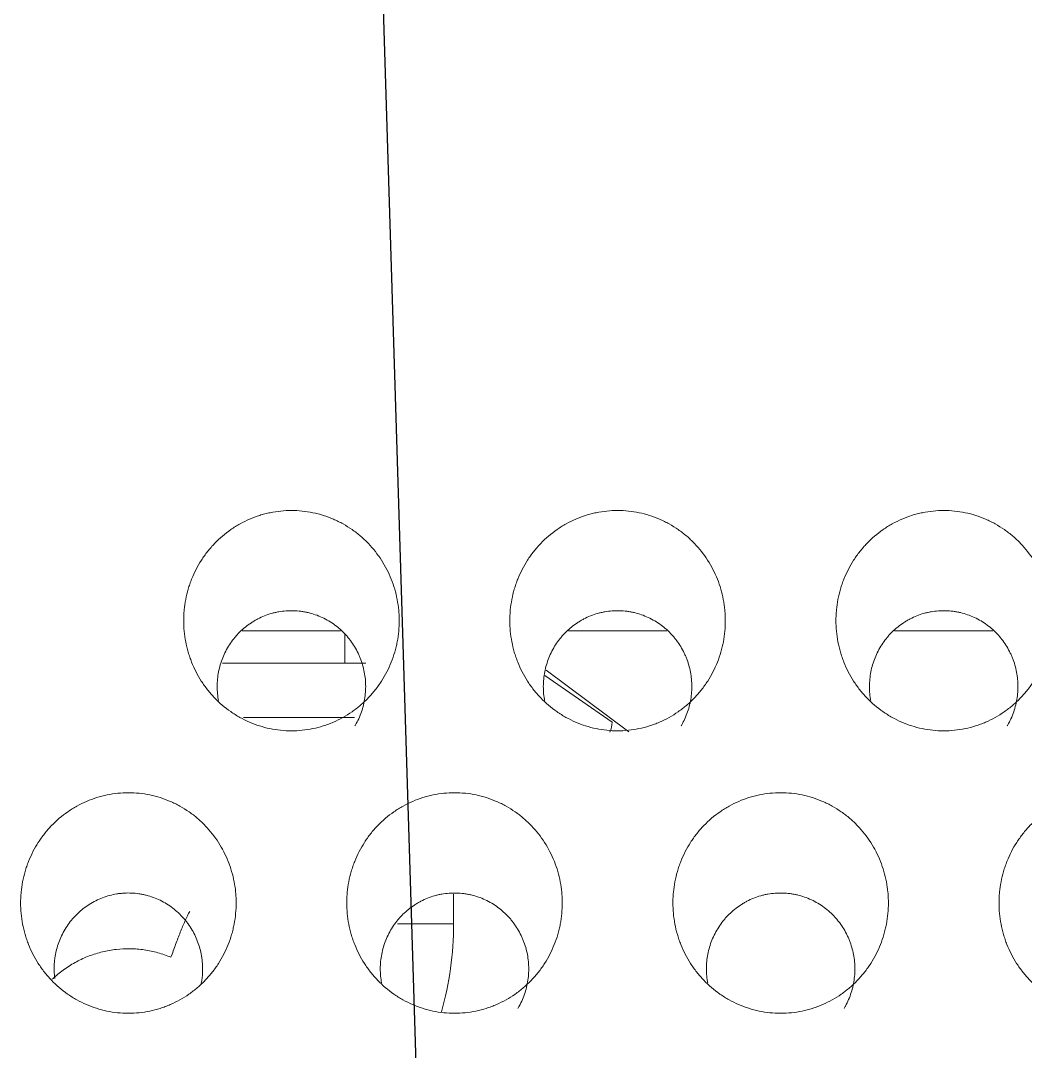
# Model space of a CAD drawing. Header units: inches. Extents: x 3778 to 56227, y -16914 to 35091.
# Drawn here: x 42394.75 to 42403.96, y -12646.09 to -12636.65 of the extents above; entities that cross this region are included whole.
import ezdxf

# ---------------------------------------------------------------- set-up
doc = ezdxf.new("R2010")
doc.units = ezdxf.units.IN
doc.header["$LTSCALE"] = 100
doc.header["$MEASUREMENT"] = 0
doc.linetypes.add('DH-HID2', pattern=[1.2, 0.8, -0.4])
doc.layers.add('2-con', color=2, linetype='Continuous')
doc.layers.add('FU-FURM', color=251, linetype='DH-HID2')
doc.layers.add('mark-B', color=2, linetype='Continuous', lineweight=20)

# ---------------------------------------------------------------- blocks, each defined once
blk = doc.blocks.new('cjscjdeh')
at = {"layer": 'FU-FURM', "color": 8}
blk.add_line((150240.6998, 68218.259), (150246.8581, 68019.7034), dxfattribs=at)
blk = doc.blocks.new('무풍1WAY 대형')
at = {"layer": 'mark-B'}
for p, q in [((285.3319, -434.0268), (285.3319, -434.3012)), ((285.3319, -434.0268), (285.8466, -434.0268)), ((283.7257, -435.7878), (284.4835, -436.3524)), ((284.4949, -436.3047), (283.8804, -435.8756)), ((287.2563, -435.9189), (286.2395, -435.9189)), ((287.4474, -436.4168), (286.1368, -436.4168)), ((286.3277, -436.4168), (286.3277, -436.6807))]:
    blk.add_line(p, q, dxfattribs=at)
blk.add_arc((288.3194, -434.0268), 2.9875, 164.35758, 180, dxfattribs=at)
blk.add_ellipse((284.169, -435.8756), major_axis=(0.171, 0.2449), ratio=0.950527, start_param=1.835581, end_param=2.156754, dxfattribs=at)
for points, knots in [([(279.3481, -433.2088), (279.2817, -433.2088), (279.2164, -433.2156), (279.1202, -433.2355), (279.0884, -433.2438), (279.0412, -433.2587), (279.0255, -433.2641), (278.9945, -433.2757), (278.9793, -433.2818), (278.9039, -433.3144), (278.8469, -433.3462), (278.7661, -433.4025), (278.7398, -433.4228), (278.69, -433.4655), (278.6425, -433.5104), (278.5998, -433.5595), (278.5696, -433.5979), (278.5598, -433.611), (278.5408, -433.6377), (278.5316, -433.6513), (278.4873, -433.7204), (278.4577, -433.7783), (278.4218, -433.8687), (278.4112, -433.8994), (278.3976, -433.9465), (278.3933, -433.9623), (278.3857, -433.9941), (278.3823, -434.0101), (278.3671, -434.0899), (278.361, -434.1543), (278.361, -434.2354), (278.3614, -434.2516), (278.3629, -434.2842), (278.3641, -434.3005), (278.3687, -434.3494), (278.3733, -434.3816), (278.3916, -434.477), (278.4096, -434.5391), (278.4457, -434.63), (278.4593, -434.6601), (278.4891, -434.7181), (278.5053, -434.7463), (278.5578, -434.8281), (278.5979, -434.8793), (278.6549, -434.9387), (278.6666, -434.9503), (278.6905, -434.9729), (278.727, -435.0057), (278.7914, -435.0555), (278.8467, -435.0901), (278.8897, -435.1141), (278.9043, -435.1218), (278.9339, -435.1364), (278.949, -435.1434), (279.0246, -435.1761), (279.0869, -435.1958), (279.1832, -435.2159), (279.2158, -435.2209), (279.2819, -435.2278), (279.3148, -435.2295), (279.4132, -435.2295), (279.4784, -435.2229), (279.5593, -435.2062), (279.5755, -435.2025), (279.6076, -435.1941), (279.6551, -435.1805), (279.7318, -435.1519), (279.7905, -435.123), (279.848, -435.0911), (279.8762, -435.0735), (279.9571, -435.0172), (280.0066, -434.9748), (280.0632, -434.916), (280.0742, -434.9039), (280.0958, -434.8792), (280.1063, -434.8665), (280.1368, -434.8278), (280.1557, -434.8012), (280.2084, -434.7191), (280.2381, -434.6613), (280.2683, -434.5853), (280.2741, -434.5699), (280.2847, -434.539), (280.2995, -434.4924), (280.3184, -434.4136), (280.3275, -434.3496), (280.3322, -434.3011), (280.3333, -434.2848), (280.3349, -434.2522), (280.3353, -434.2358), (280.3353, -434.1541), (280.3291, -434.0897), (280.311, -433.9944), (280.3034, -433.9628), (280.2898, -433.9158), (280.2848, -433.9001), (280.2742, -433.8691), (280.2686, -433.8538), (280.2385, -433.7782), (280.209, -433.7205), (280.1564, -433.6384), (280.1375, -433.6117), (280.0968, -433.5599), (280.0753, -433.5352), (280.0077, -433.4646), (279.9583, -433.4222), (279.8911, -433.3752), (279.8774, -433.3661), (279.8493, -433.3486), (279.8351, -433.3402), (279.792, -433.3161), (279.7627, -433.3016), (279.6728, -433.2627), (279.6103, -433.2427), (279.4803, -433.2156), (279.4146, -433.2088), (279.3481, -433.2088)], [0, 0, 0, 0, 0.03125, 0.03125, 0.046875, 0.046875, 0.054687, 0.054687, 0.0625, 0.0625, 0.09375, 0.09375, 0.109375, 0.109375, 0.125, 0.140625, 0.140625, 0.148437, 0.148437, 0.15625, 0.15625, 0.1875, 0.1875, 0.203125, 0.203125, 0.210937, 0.210937, 0.21875, 0.21875, 0.25, 0.25, 0.257812, 0.257812, 0.265625, 0.265625, 0.28125, 0.28125, 0.3125, 0.3125, 0.328125, 0.328125, 0.34375, 0.34375, 0.375, 0.375, 0.382812, 0.382812, 0.390625, 0.40625, 0.421875, 0.421875, 0.429688, 0.429688, 0.4375, 0.4375, 0.46875, 0.46875, 0.484375, 0.484375, 0.5, 0.5, 0.53125, 0.53125, 0.539062, 0.539062, 0.546875, 0.5625, 0.578125, 0.578125, 0.59375, 0.59375, 0.625, 0.625, 0.632812, 0.632812, 0.640625, 0.640625, 0.65625, 0.65625, 0.6875, 0.6875, 0.695312, 0.695312, 0.703125, 0.71875, 0.734375, 0.734375, 0.742187, 0.742187, 0.75, 0.75, 0.78125, 0.78125, 0.796875, 0.796875, 0.804687, 0.804687, 0.8125, 0.8125, 0.84375, 0.84375, 0.859375, 0.859375, 0.875, 0.875, 0.90625, 0.90625, 0.914063, 0.914063, 0.921875, 0.921875, 0.9375, 0.9375, 0.96875, 0.96875, 1, 1, 1, 1]), ([(282.3357, -433.2088), (282.2692, -433.2088), (282.204, -433.2156), (282.1078, -433.2355), (282.076, -433.2438), (282.0287, -433.2587), (282.013, -433.2641), (281.9821, -433.2757), (281.9668, -433.2818), (281.8915, -433.3144), (281.8344, -433.3462), (281.7536, -433.4025), (281.7274, -433.4228), (281.6775, -433.4655), (281.6301, -433.5104), (281.5874, -433.5595), (281.5571, -433.5979), (281.5473, -433.611), (281.5283, -433.6377), (281.5191, -433.6513), (281.4748, -433.7204), (281.4453, -433.7783), (281.4094, -433.8687), (281.3988, -433.8994), (281.3851, -433.9465), (281.3809, -433.9623), (281.3733, -433.9941), (281.3698, -434.0101), (281.3546, -434.0899), (281.3486, -434.1543), (281.3486, -434.2354), (281.3489, -434.2516), (281.3505, -434.2842), (281.3516, -434.3005), (281.3562, -434.3494), (281.3609, -434.3816), (281.3791, -434.477), (281.3971, -434.5391), (281.4332, -434.63), (281.4469, -434.6601), (281.4767, -434.7181), (281.4929, -434.7463), (281.5454, -434.8281), (281.5855, -434.8793), (281.6425, -434.9387), (281.6542, -434.9503), (281.678, -434.9729), (281.7145, -435.0057), (281.7789, -435.0555), (281.8343, -435.0901), (281.8773, -435.1141), (281.8918, -435.1218), (281.9215, -435.1364), (281.9365, -435.1434), (282.0121, -435.1761), (282.0745, -435.1958), (282.1708, -435.2159), (282.2033, -435.2209), (282.2694, -435.2278), (282.3023, -435.2295), (282.4008, -435.2295), (282.466, -435.2229), (282.5469, -435.2062), (282.5631, -435.2025), (282.5951, -435.1941), (282.6426, -435.1805), (282.7193, -435.1519), (282.7781, -435.123), (282.8355, -435.0911), (282.8637, -435.0735), (282.9446, -435.0172), (282.9942, -434.9748), (283.0507, -434.916), (283.0618, -434.9039), (283.0833, -434.8792), (283.0939, -434.8665), (283.1244, -434.8278), (283.1433, -434.8012), (283.196, -434.7191), (283.2256, -434.6613), (283.2559, -434.5853), (283.2616, -434.5699), (283.2722, -434.539), (283.287, -434.4924), (283.3059, -434.4136), (283.3151, -434.3496), (283.3197, -434.3011), (283.3209, -434.2848), (283.3224, -434.2522), (283.3228, -434.2358), (283.3228, -434.1541), (283.3167, -434.0897), (283.2985, -433.9944), (283.291, -433.9628), (283.2773, -433.9158), (283.2724, -433.9001), (283.2618, -433.8691), (283.2561, -433.8538), (283.226, -433.7782), (283.1965, -433.7205), (283.144, -433.6384), (283.1251, -433.6117), (283.0843, -433.5599), (283.0629, -433.5352), (282.9952, -433.4646), (282.9459, -433.4222), (282.8786, -433.3752), (282.8649, -433.3661), (282.8369, -433.3486), (282.8227, -433.3402), (282.7796, -433.3161), (282.7502, -433.3016), (282.6603, -433.2627), (282.5978, -433.2427), (282.4679, -433.2156), (282.4021, -433.2088), (282.3357, -433.2088)], [0, 0, 0, 0, 0.03125, 0.03125, 0.046875, 0.046875, 0.054687, 0.054687, 0.0625, 0.0625, 0.09375, 0.09375, 0.109375, 0.109375, 0.125, 0.140625, 0.140625, 0.148437, 0.148437, 0.15625, 0.15625, 0.1875, 0.1875, 0.203125, 0.203125, 0.210937, 0.210937, 0.21875, 0.21875, 0.25, 0.25, 0.257812, 0.257812, 0.265625, 0.265625, 0.28125, 0.28125, 0.3125, 0.3125, 0.328125, 0.328125, 0.34375, 0.34375, 0.375, 0.375, 0.382812, 0.382812, 0.390625, 0.40625, 0.421875, 0.421875, 0.429687, 0.429687, 0.4375, 0.4375, 0.46875, 0.46875, 0.484375, 0.484375, 0.5, 0.5, 0.53125, 0.53125, 0.539062, 0.539062, 0.546875, 0.5625, 0.578125, 0.578125, 0.59375, 0.59375, 0.625, 0.625, 0.632812, 0.632812, 0.640625, 0.640625, 0.65625, 0.65625, 0.6875, 0.6875, 0.695312, 0.695312, 0.703125, 0.71875, 0.734375, 0.734375, 0.742187, 0.742187, 0.75, 0.75, 0.78125, 0.78125, 0.796875, 0.796875, 0.804687, 0.804687, 0.8125, 0.8125, 0.84375, 0.84375, 0.859375, 0.859375, 0.875, 0.875, 0.90625, 0.90625, 0.914062, 0.914062, 0.921875, 0.921875, 0.9375, 0.9375, 0.96875, 0.96875, 1, 1, 1, 1]), ([(281.7548, -433.2529), (281.7504, -433.2602), (281.7462, -433.2676), (281.7313, -433.2949), (281.7215, -433.3152), (281.6951, -433.3769), (281.6816, -433.4195), (281.6672, -433.4853), (281.6635, -433.5077), (281.6581, -433.5524), (281.6565, -433.5749), (281.656, -433.5975)], [0, 0, 0, 0, 0.069944, 0.069944, 0.255955, 0.255955, 0.627978, 0.627978, 0.813989, 0.813989, 1, 1, 1, 1]), ([(285.3232, -433.2088), (285.2568, -433.2088), (285.1915, -433.2156), (285.0953, -433.2355), (285.0635, -433.2438), (285.0163, -433.2587), (285.0006, -433.2641), (284.9696, -433.2757), (284.9543, -433.2818), (284.879, -433.3144), (284.822, -433.3462), (284.7412, -433.4025), (284.7149, -433.4228), (284.665, -433.4655), (284.6176, -433.5104), (284.5749, -433.5595), (284.5447, -433.5979), (284.5349, -433.611), (284.5159, -433.6377), (284.5067, -433.6513), (284.4624, -433.7204), (284.4328, -433.7783), (284.3969, -433.8687), (284.3863, -433.8994), (284.3727, -433.9465), (284.3684, -433.9623), (284.3608, -433.9941), (284.3574, -434.0101), (284.3422, -434.0899), (284.3361, -434.1543), (284.3361, -434.2354), (284.3365, -434.2516), (284.338, -434.2842), (284.3392, -434.3005), (284.3438, -434.3494), (284.3484, -434.3816), (284.3666, -434.477), (284.3847, -434.5391), (284.4208, -434.63), (284.4344, -434.6601), (284.4642, -434.7181), (284.4804, -434.7463), (284.5329, -434.8281), (284.573, -434.8793), (284.63, -434.9387), (284.6417, -434.9503), (284.6656, -434.9729), (284.7021, -435.0057), (284.7665, -435.0555), (284.8218, -435.0901), (284.8648, -435.1141), (284.8794, -435.1218), (284.909, -435.1364), (284.9241, -435.1434), (284.9997, -435.1761), (285.062, -435.1958), (285.1583, -435.2159), (285.1909, -435.2209), (285.257, -435.2278), (285.2899, -435.2295), (285.3883, -435.2295), (285.4535, -435.2229), (285.5344, -435.2062), (285.5506, -435.2025), (285.5827, -435.1941), (285.6302, -435.1805), (285.7069, -435.1519), (285.7656, -435.123), (285.8231, -435.0911), (285.8513, -435.0735), (285.9322, -435.0172), (285.9817, -434.9748), (286.0383, -434.916), (286.0493, -434.9039), (286.0709, -434.8792), (286.0814, -434.8665), (286.1119, -434.8278), (286.1308, -434.8012), (286.1835, -434.7191), (286.2132, -434.6613), (286.2434, -434.5853), (286.2492, -434.5699), (286.2598, -434.539), (286.2746, -434.4924), (286.2935, -434.4136), (286.3026, -434.3496), (286.3073, -434.3011), (286.3084, -434.2848), (286.31, -434.2522), (286.3104, -434.2358), (286.3104, -434.1541), (286.3042, -434.0897), (286.2861, -433.9944), (286.2785, -433.9628), (286.2649, -433.9158), (286.2599, -433.9001), (286.2493, -433.8691), (286.2437, -433.8538), (286.2136, -433.7782), (286.1841, -433.7205), (286.1315, -433.6384), (286.1126, -433.6117), (286.0719, -433.5599), (286.0504, -433.5352), (285.9828, -433.4646), (285.9334, -433.4222), (285.8662, -433.3752), (285.8525, -433.3661), (285.8244, -433.3486), (285.8102, -433.3402), (285.7671, -433.3161), (285.7378, -433.3016), (285.6479, -433.2627), (285.5854, -433.2427), (285.4554, -433.2156), (285.3897, -433.2088), (285.3232, -433.2088)], [0, 0, 0, 0, 0.03125, 0.03125, 0.046875, 0.046875, 0.054688, 0.054688, 0.0625, 0.0625, 0.09375, 0.09375, 0.109375, 0.109375, 0.125, 0.140625, 0.140625, 0.148437, 0.148437, 0.15625, 0.15625, 0.1875, 0.1875, 0.203125, 0.203125, 0.210937, 0.210937, 0.21875, 0.21875, 0.25, 0.25, 0.257812, 0.257812, 0.265625, 0.265625, 0.28125, 0.28125, 0.3125, 0.3125, 0.328125, 0.328125, 0.34375, 0.34375, 0.375, 0.375, 0.382813, 0.382813, 0.390625, 0.40625, 0.421875, 0.421875, 0.429688, 0.429688, 0.4375, 0.4375, 0.46875, 0.46875, 0.484375, 0.484375, 0.5, 0.5, 0.53125, 0.53125, 0.539063, 0.539063, 0.546875, 0.5625, 0.578125, 0.578125, 0.59375, 0.59375, 0.625, 0.625, 0.632813, 0.632813, 0.640625, 0.640625, 0.65625, 0.65625, 0.6875, 0.6875, 0.695313, 0.695313, 0.703125, 0.71875, 0.734375, 0.734375, 0.742188, 0.742188, 0.75, 0.75, 0.78125, 0.78125, 0.796875, 0.796875, 0.804688, 0.804688, 0.8125, 0.8125, 0.84375, 0.84375, 0.859375, 0.859375, 0.875, 0.875, 0.90625, 0.90625, 0.914063, 0.914063, 0.921875, 0.921875, 0.9375, 0.9375, 0.96875, 0.96875, 1, 1, 1, 1]), ([(284.7423, -433.2529), (284.738, -433.2602), (284.7338, -433.2676), (284.7189, -433.2949), (284.7091, -433.3152), (284.6827, -433.3769), (284.6691, -433.4195), (284.6548, -433.4853), (284.651, -433.5077), (284.6457, -433.5524), (284.6441, -433.5749), (284.6435, -433.5975)], [0, 0, 0, 0, 0.069944, 0.069944, 0.255955, 0.255955, 0.627978, 0.627978, 0.813989, 0.813989, 1, 1, 1, 1]), ([(288.3108, -433.2088), (288.2443, -433.2088), (288.1791, -433.2156), (288.0829, -433.2355), (288.0511, -433.2438), (288.0038, -433.2587), (287.9881, -433.2641), (287.9572, -433.2757), (287.9419, -433.2818), (287.8666, -433.3144), (287.8095, -433.3462), (287.7287, -433.4025), (287.7025, -433.4228), (287.6526, -433.4655), (287.6052, -433.5104), (287.5625, -433.5595), (287.5322, -433.5979), (287.5224, -433.611), (287.5034, -433.6377), (287.4942, -433.6513), (287.4499, -433.7204), (287.4204, -433.7783), (287.3845, -433.8687), (287.3739, -433.8994), (287.3602, -433.9465), (287.356, -433.9623), (287.3484, -433.9941), (287.3449, -434.0101), (287.3297, -434.0899), (287.3237, -434.1543), (287.3236, -434.2354), (287.324, -434.2516), (287.3256, -434.2842), (287.3267, -434.3005), (287.3313, -434.3494), (287.3359, -434.3816), (287.3542, -434.477), (287.3722, -434.5391), (287.4083, -434.63), (287.422, -434.6601), (287.4518, -434.7181), (287.468, -434.7463), (287.5205, -434.8281), (287.5606, -434.8793), (287.6176, -434.9387), (287.6293, -434.9503), (287.6531, -434.9729), (287.6896, -435.0057), (287.754, -435.0555), (287.8094, -435.0901), (287.8523, -435.1141), (287.8669, -435.1218), (287.8966, -435.1364), (287.9116, -435.1434), (287.9872, -435.1761), (288.0496, -435.1958), (288.1459, -435.2159), (288.1784, -435.2209), (288.2445, -435.2278), (288.2774, -435.2295), (288.3759, -435.2295), (288.4411, -435.2229), (288.522, -435.2062), (288.5382, -435.2025), (288.5702, -435.1941), (288.6177, -435.1805), (288.6944, -435.1519), (288.7532, -435.123), (288.8106, -435.0911), (288.8388, -435.0735), (288.9197, -435.0172), (288.9693, -434.9748), (289.0258, -434.916), (289.0369, -434.9039), (289.0584, -434.8792), (289.069, -434.8665), (289.0995, -434.8278), (289.1184, -434.8012), (289.1711, -434.7191), (289.2007, -434.6613), (289.231, -434.5853), (289.2367, -434.5699), (289.2473, -434.539), (289.2621, -434.4924), (289.281, -434.4136), (289.2902, -434.3496), (289.2948, -434.3011), (289.296, -434.2848), (289.2975, -434.2522), (289.2979, -434.2358), (289.2979, -434.1541), (289.2918, -434.0897), (289.2736, -433.9944), (289.2661, -433.9628), (289.2524, -433.9158), (289.2475, -433.9001), (289.2369, -433.8691), (289.2312, -433.8538), (289.2011, -433.7782), (289.1716, -433.7205), (289.1191, -433.6384), (289.1002, -433.6117), (289.0594, -433.5599), (289.038, -433.5352), (288.9703, -433.4646), (288.921, -433.4222), (288.8537, -433.3752), (288.84, -433.3661), (288.812, -433.3486), (288.7978, -433.3402), (288.7547, -433.3161), (288.7253, -433.3016), (288.6354, -433.2627), (288.5729, -433.2427), (288.443, -433.2156), (288.3772, -433.2088), (288.3108, -433.2088)], [0, 0, 0, 0, 0.03125, 0.03125, 0.046875, 0.046875, 0.054688, 0.054688, 0.0625, 0.0625, 0.09375, 0.09375, 0.109375, 0.109375, 0.125, 0.140625, 0.140625, 0.148438, 0.148438, 0.15625, 0.15625, 0.1875, 0.1875, 0.203125, 0.203125, 0.210938, 0.210938, 0.21875, 0.21875, 0.25, 0.25, 0.257813, 0.257813, 0.265625, 0.265625, 0.28125, 0.28125, 0.3125, 0.3125, 0.328125, 0.328125, 0.34375, 0.34375, 0.375, 0.375, 0.382813, 0.382813, 0.390625, 0.40625, 0.421875, 0.421875, 0.429688, 0.429688, 0.4375, 0.4375, 0.46875, 0.46875, 0.484375, 0.484375, 0.5, 0.5, 0.53125, 0.53125, 0.539063, 0.539063, 0.546875, 0.5625, 0.578125, 0.578125, 0.59375, 0.59375, 0.625, 0.625, 0.632813, 0.632813, 0.640625, 0.640625, 0.65625, 0.65625, 0.6875, 0.6875, 0.695313, 0.695313, 0.703125, 0.71875, 0.734375, 0.734375, 0.742188, 0.742188, 0.75, 0.75, 0.78125, 0.78125, 0.796875, 0.796875, 0.804688, 0.804688, 0.8125, 0.8125, 0.84375, 0.84375, 0.859375, 0.859375, 0.875, 0.875, 0.90625, 0.90625, 0.914063, 0.914063, 0.921875, 0.921875, 0.9375, 0.9375, 0.96875, 0.96875, 1, 1, 1, 1]), ([(281.656, -433.5975), (281.6549, -433.6426), (281.6612, -433.7314), (281.6838, -433.8174), (281.7032, -433.8702), (281.7073, -433.8808), (281.7161, -433.9015), (281.73, -433.9323), (281.7566, -433.9814), (281.7815, -434.0185), (281.8016, -434.0455), (281.8085, -434.0543), (281.8228, -434.0718), (281.8303, -434.0804), (281.8684, -434.1223), (281.9017, -434.1524), (281.9559, -434.1924), (281.9746, -434.2049), (282.0136, -434.228), (282.0339, -434.2387), (282.0954, -434.2674), (282.138, -434.2821), (282.193, -434.2952), (282.2041, -434.2976), (282.2265, -434.3017), (282.2378, -434.3035), (282.2717, -434.3079), (282.2943, -434.3097), (282.362, -434.3116), (282.4071, -434.3083), (282.4633, -434.2983), (282.4745, -434.2961), (282.4967, -434.2909), (282.5296, -434.2824), (282.5829, -434.2642), (282.624, -434.2454), (282.6542, -434.2297), (282.6642, -434.2241), (282.6838, -434.2126), (282.6934, -434.2066), (282.7407, -434.1756), (282.7756, -434.1473), (282.8157, -434.1077), (282.8235, -434.0996), (282.8388, -434.0829), (282.8463, -434.0743), (282.868, -434.0483), (282.8815, -434.0303), (282.9192, -433.9747), (282.9407, -433.9354), (282.9763, -433.8523), (282.9898, -433.8096), (283.0041, -433.7442), (283.0078, -433.7222), (283.0132, -433.6777), (283.0148, -433.6551), (283.0165, -433.5878), (283.0134, -433.5433), (283.0055, -433.4952), (283.0048, -433.4912), (283.0041, -433.4871)], [0, 0, 0, 0, 0.058507, 0.117014, 0.117014, 0.131641, 0.131641, 0.146267, 0.175521, 0.204774, 0.204774, 0.219401, 0.219401, 0.234028, 0.234028, 0.292535, 0.292535, 0.321788, 0.321788, 0.351042, 0.351042, 0.409548, 0.409548, 0.424175, 0.424175, 0.438802, 0.438802, 0.468055, 0.468055, 0.526562, 0.526562, 0.541189, 0.541189, 0.555816, 0.585069, 0.614323, 0.614323, 0.628949, 0.628949, 0.643576, 0.643576, 0.702083, 0.702083, 0.71671, 0.71671, 0.731336, 0.731336, 0.76059, 0.76059, 0.819097, 0.819097, 0.877604, 0.877604, 0.906857, 0.906857, 0.936111, 0.936111, 0.994618, 0.994618, 1, 1, 1, 1]), ([(284.6435, -433.5975), (284.6424, -433.6426), (284.6488, -433.7314), (284.6713, -433.8174), (284.6907, -433.8702), (284.6949, -433.8808), (284.7036, -433.9015), (284.7175, -433.9323), (284.7441, -433.9814), (284.769, -434.0185), (284.7891, -434.0455), (284.7961, -434.0543), (284.8104, -434.0718), (284.8178, -434.0804), (284.856, -434.1223), (284.8893, -434.1524), (284.9434, -434.1924), (284.9622, -434.2049), (285.0012, -434.228), (285.0214, -434.2387), (285.083, -434.2674), (285.1255, -434.2821), (285.1805, -434.2952), (285.1916, -434.2976), (285.214, -434.3017), (285.2253, -434.3035), (285.2593, -434.3079), (285.2819, -434.3097), (285.3496, -434.3116), (285.3946, -434.3083), (285.4509, -434.2983), (285.4621, -434.2961), (285.4842, -434.2909), (285.5171, -434.2824), (285.5705, -434.2642), (285.6115, -434.2454), (285.6417, -434.2297), (285.6517, -434.2241), (285.6713, -434.2126), (285.681, -434.2066), (285.7282, -434.1756), (285.7631, -434.1473), (285.8032, -434.1077), (285.8111, -434.0996), (285.8264, -434.0829), (285.8339, -434.0743), (285.8555, -434.0483), (285.869, -434.0303), (285.9068, -433.9747), (285.9283, -433.9354), (285.9638, -433.8523), (285.9774, -433.8096), (285.9916, -433.7442), (285.9953, -433.7222), (286.0007, -433.6777), (286.0024, -433.6551), (286.0041, -433.5878), (286.001, -433.5433), (285.9931, -433.4952), (285.9924, -433.4912), (285.9916, -433.4871)], [0, 0, 0, 0, 0.058507, 0.117014, 0.117014, 0.131641, 0.131641, 0.146267, 0.175521, 0.204774, 0.204774, 0.219401, 0.219401, 0.234028, 0.234028, 0.292535, 0.292535, 0.321788, 0.321788, 0.351042, 0.351042, 0.409548, 0.409548, 0.424175, 0.424175, 0.438802, 0.438802, 0.468055, 0.468055, 0.526562, 0.526562, 0.541189, 0.541189, 0.555816, 0.585069, 0.614323, 0.614323, 0.628949, 0.628949, 0.643576, 0.643576, 0.702083, 0.702083, 0.71671, 0.71671, 0.731336, 0.731336, 0.76059, 0.76059, 0.819097, 0.819097, 0.877604, 0.877604, 0.906857, 0.906857, 0.936111, 0.936111, 0.994618, 0.994618, 1, 1, 1, 1]), ([(287.6433, -433.4819), (287.6369, -433.516), (287.6329, -433.5503), (287.6306, -433.6072), (287.6307, -433.6295), (287.6324, -433.6632), (287.6333, -433.6745), (287.6355, -433.6969), (287.6369, -433.708), (287.6451, -433.7633), (287.6557, -433.8066), (287.6779, -433.8699), (287.6863, -433.8908), (287.7052, -433.9319), (287.7259, -433.9718), (287.7565, -434.0189), (287.7769, -434.0458), (287.791, -434.0635), (287.7983, -434.0722), (287.8357, -434.1147), (287.8686, -434.1453), (287.9222, -434.1862), (287.9408, -434.1991), (287.9796, -434.2229), (287.9995, -434.2338), (288.0604, -434.2634), (288.1028, -434.2789), (288.1579, -434.2929), (288.169, -434.2954), (288.1914, -434.2999), (288.2026, -434.3018), (288.2362, -434.3068), (288.2812, -434.3111), (288.3376, -434.3108), (288.3716, -434.3079), (288.3943, -434.3054), (288.4056, -434.3039), (288.4617, -434.2948), (288.5052, -434.2831), (288.5685, -434.2591), (288.5892, -434.25), (288.63, -434.2296), (288.6497, -434.2184), (288.7068, -434.1823), (288.7421, -434.1546), (288.791, -434.1079), (288.8067, -434.0913), (288.8361, -434.0571), (288.8498, -434.0394), (288.8884, -433.9845), (288.9106, -433.9456), (288.929, -433.9043)], [0, 0, 0, 0, 0.052518, 0.052518, 0.086357, 0.086357, 0.103276, 0.103276, 0.120196, 0.120196, 0.187873, 0.187873, 0.221711, 0.221711, 0.25555, 0.289389, 0.306308, 0.306308, 0.323227, 0.323227, 0.390905, 0.390905, 0.424743, 0.424743, 0.458582, 0.458582, 0.526259, 0.526259, 0.543178, 0.543178, 0.560098, 0.560098, 0.593936, 0.627775, 0.644694, 0.644694, 0.661614, 0.661614, 0.729291, 0.729291, 0.76313, 0.76313, 0.796968, 0.796968, 0.864645, 0.864645, 0.898484, 0.898484, 0.932323, 0.932323, 1, 1, 1, 1]), ([(289.0074, -433.5224), (289.003, -433.5266), (288.9675, -433.5594), (288.9296, -433.5897), (288.8772, -433.6266), (288.8592, -433.6384), (288.8228, -433.6608), (288.8044, -433.6713), (288.7481, -433.7012), (288.7096, -433.7187), (288.6302, -433.7489), (288.5894, -433.7615), (288.5058, -433.7817), (288.4217, -433.7964), (288.3368, -433.8004), (288.2728, -433.7994), (288.2515, -433.7983), (288.2086, -433.7949), (288.1872, -433.7925), (288.1236, -433.7832), (288.0404, -433.7657), (287.96, -433.7379), (287.9205, -433.7213)], [0, 0, 0, 0, 0.015856, 0.125205, 0.125205, 0.17988, 0.17988, 0.234555, 0.234555, 0.343904, 0.343904, 0.453253, 0.453253, 0.562603, 0.671952, 0.671952, 0.726627, 0.726627, 0.781301, 0.781301, 0.890651, 1, 1, 1, 1]), ([(288.929, -433.9043), (288.9475, -433.863), (288.9618, -433.8205), (288.9745, -433.7659), (288.9768, -433.7549), (288.9809, -433.7327), (288.9827, -433.7216), (288.9873, -433.6881), (288.9892, -433.6658), (288.9917, -433.6045), (288.9901, -433.5655), (288.9852, -433.5265)], [0, 0, 0, 0, 0.347643, 0.347643, 0.434554, 0.434554, 0.521465, 0.521465, 0.695286, 0.695286, 1, 1, 1, 1]), ([(287.9205, -433.7213), (287.9063, -433.7617), (287.892, -433.8012), (287.8635, -433.878), (287.8492, -433.9154), (287.8207, -433.9871), (287.8064, -434.0215), (287.7849, -434.0698), (287.7778, -434.0854), (287.7635, -434.1151), (287.7563, -434.1292), (287.7491, -434.1424)], [0, 0, 0, 0, 0.25, 0.25, 0.5, 0.5, 0.75, 0.75, 0.875, 0.875, 1, 1, 1, 1]), ([(280.8419, -435.7965), (280.7755, -435.7965), (280.7103, -435.8032), (280.6141, -435.8232), (280.5823, -435.8314), (280.5351, -435.8463), (280.5194, -435.8517), (280.4884, -435.8633), (280.4731, -435.8694), (280.3978, -435.9019), (280.3408, -435.9337), (280.26, -435.9899), (280.2337, -436.0102), (280.1839, -436.0528), (280.1364, -436.0976), (280.0937, -436.1467), (280.0635, -436.1851), (280.0537, -436.1981), (280.0347, -436.2248), (280.0255, -436.2384), (279.9812, -436.3075), (279.9516, -436.3653), (279.9157, -436.4556), (279.9051, -436.4863), (279.8914, -436.5333), (279.8872, -436.5491), (279.8795, -436.5809), (279.8761, -436.5968), (279.8609, -436.6766), (279.8548, -436.7409), (279.8548, -436.822), (279.8552, -436.8382), (279.8567, -436.8707), (279.8579, -436.8871), (279.8625, -436.9359), (279.8671, -436.9681), (279.8854, -437.0634), (279.9034, -437.1255), (279.9395, -437.2163), (279.9532, -437.2463), (279.983, -437.3043), (279.9992, -437.3324), (280.0517, -437.4142), (280.0919, -437.4653), (280.1488, -437.5247), (280.1605, -437.5363), (280.1844, -437.5588), (280.2209, -437.5916), (280.2853, -437.6413), (280.3406, -437.6759), (280.3836, -437.6999), (280.3982, -437.7075), (280.4278, -437.7221), (280.4429, -437.7291), (280.5185, -437.7617), (280.5808, -437.7814), (280.6771, -437.8014), (280.7096, -437.8065), (280.7757, -437.8133), (280.8086, -437.815), (280.907, -437.8151), (280.9722, -437.8085), (281.0531, -437.7918), (281.0692, -437.7881), (281.1012, -437.7797), (281.1487, -437.7661), (281.2254, -437.7376), (281.2842, -437.7087), (281.3416, -437.6768), (281.3698, -437.6593), (281.4507, -437.6031), (281.5003, -437.5607), (281.5568, -437.502), (281.5679, -437.4899), (281.5894, -437.4652), (281.6, -437.4525), (281.6305, -437.4139), (281.6494, -437.3873), (281.7021, -437.3053), (281.7318, -437.2476), (281.762, -437.1717), (281.7678, -437.1563), (281.7784, -437.1254), (281.7932, -437.0788), (281.8121, -437.0001), (281.8213, -436.9361), (281.8259, -436.8876), (281.8271, -436.8714), (281.8286, -436.8388), (281.829, -436.8224), (281.829, -436.7408), (281.8229, -436.6764), (281.8047, -436.5811), (281.7972, -436.5496), (281.7835, -436.5026), (281.7786, -436.487), (281.7679, -436.456), (281.7623, -436.4407), (281.7322, -436.3651), (281.7027, -436.3075), (281.6501, -436.2255), (281.6312, -436.1988), (281.5904, -436.1471), (281.569, -436.1224), (281.5013, -436.0519), (281.452, -436.0096), (281.3713, -435.9533), (281.3431, -435.9357), (281.2857, -435.9036), (281.227, -435.8747), (281.1658, -435.8518), (281.1034, -435.832), (281.0715, -435.8236), (280.974, -435.8033), (280.9083, -435.7965), (280.8419, -435.7965)], [0, 0, 0, 0, 0.03125, 0.03125, 0.046875, 0.046875, 0.054687, 0.054687, 0.0625, 0.0625, 0.09375, 0.09375, 0.109375, 0.109375, 0.125, 0.140625, 0.140625, 0.148438, 0.148438, 0.15625, 0.15625, 0.1875, 0.1875, 0.203125, 0.203125, 0.210938, 0.210938, 0.21875, 0.21875, 0.25, 0.25, 0.257813, 0.257813, 0.265625, 0.265625, 0.28125, 0.28125, 0.3125, 0.3125, 0.328125, 0.328125, 0.34375, 0.34375, 0.375, 0.375, 0.382813, 0.382813, 0.390625, 0.40625, 0.421875, 0.421875, 0.429688, 0.429688, 0.4375, 0.4375, 0.46875, 0.46875, 0.484375, 0.484375, 0.5, 0.5, 0.53125, 0.53125, 0.539062, 0.539062, 0.546875, 0.5625, 0.578125, 0.578125, 0.59375, 0.59375, 0.625, 0.625, 0.632813, 0.632813, 0.640625, 0.640625, 0.65625, 0.65625, 0.6875, 0.6875, 0.695313, 0.695313, 0.703125, 0.71875, 0.734375, 0.734375, 0.742188, 0.742188, 0.75, 0.75, 0.78125, 0.78125, 0.796875, 0.796875, 0.804688, 0.804688, 0.8125, 0.8125, 0.84375, 0.84375, 0.859375, 0.859375, 0.875, 0.875, 0.90625, 0.90625, 0.921875, 0.921875, 0.9375, 0.953125, 0.953125, 0.96875, 0.96875, 1, 1, 1, 1]), ([(283.8295, -435.7965), (283.763, -435.7965), (283.6978, -435.8032), (283.6016, -435.8232), (283.5699, -435.8314), (283.5226, -435.8463), (283.5069, -435.8517), (283.476, -435.8633), (283.4607, -435.8694), (283.3854, -435.9019), (283.3283, -435.9337), (283.2475, -435.9899), (283.2213, -436.0102), (283.1714, -436.0528), (283.124, -436.0976), (283.0813, -436.1467), (283.051, -436.1851), (283.0412, -436.1981), (283.0222, -436.2248), (283.013, -436.2384), (282.9687, -436.3075), (282.9391, -436.3653), (282.9032, -436.4556), (282.8926, -436.4863), (282.8789, -436.5333), (282.8747, -436.5491), (282.8671, -436.5809), (282.8636, -436.5968), (282.8484, -436.6766), (282.8424, -436.7409), (282.8424, -436.822), (282.8427, -436.8382), (282.8443, -436.8707), (282.8454, -436.8871), (282.8501, -436.9359), (282.8547, -436.9681), (282.8729, -437.0634), (282.891, -437.1255), (282.9271, -437.2163), (282.9407, -437.2463), (282.9705, -437.3043), (282.9867, -437.3324), (283.0393, -437.4142), (283.0794, -437.4653), (283.1364, -437.5247), (283.1481, -437.5363), (283.1719, -437.5588), (283.2084, -437.5916), (283.2729, -437.6413), (283.3282, -437.6759), (283.3712, -437.6999), (283.3857, -437.7075), (283.4154, -437.7221), (283.4304, -437.7291), (283.506, -437.7617), (283.5683, -437.7814), (283.6646, -437.8014), (283.6972, -437.8065), (283.7632, -437.8133), (283.7961, -437.815), (283.8945, -437.8151), (283.9597, -437.8085), (284.0406, -437.7918), (284.0568, -437.7881), (284.0888, -437.7797), (284.1363, -437.7661), (284.213, -437.7376), (284.2717, -437.7087), (284.3292, -437.6768), (284.3573, -437.6593), (284.4383, -437.6031), (284.4878, -437.5607), (284.5444, -437.502), (284.5554, -437.4899), (284.577, -437.4652), (284.5875, -437.4525), (284.618, -437.4139), (284.637, -437.3873), (284.6896, -437.3053), (284.7193, -437.2476), (284.7496, -437.1717), (284.7553, -437.1563), (284.7659, -437.1254), (284.7807, -437.0788), (284.7997, -437.0001), (284.8088, -436.9361), (284.8134, -436.8876), (284.8146, -436.8714), (284.8162, -436.8388), (284.8166, -436.8224), (284.8166, -436.7408), (284.8104, -436.6764), (284.7923, -436.5811), (284.7847, -436.5496), (284.7711, -436.5026), (284.7661, -436.487), (284.7555, -436.456), (284.7498, -436.4407), (284.7197, -436.3651), (284.6902, -436.3075), (284.6376, -436.2255), (284.6187, -436.1988), (284.578, -436.1471), (284.5565, -436.1224), (284.4889, -436.0519), (284.4395, -436.0096), (284.3588, -435.9533), (284.3307, -435.9357), (284.2732, -435.9036), (284.2145, -435.8747), (284.1534, -435.8518), (284.0909, -435.832), (284.059, -435.8236), (283.9616, -435.8033), (283.8959, -435.7965), (283.8295, -435.7965)], [0, 0, 0, 0, 0.03125, 0.03125, 0.046875, 0.046875, 0.054687, 0.054687, 0.0625, 0.0625, 0.09375, 0.09375, 0.109375, 0.109375, 0.125, 0.140625, 0.140625, 0.148437, 0.148437, 0.15625, 0.15625, 0.1875, 0.1875, 0.203125, 0.203125, 0.210937, 0.210937, 0.21875, 0.21875, 0.25, 0.25, 0.257812, 0.257812, 0.265625, 0.265625, 0.28125, 0.28125, 0.3125, 0.3125, 0.328125, 0.328125, 0.34375, 0.34375, 0.375, 0.375, 0.382812, 0.382812, 0.390625, 0.40625, 0.421875, 0.421875, 0.429687, 0.429687, 0.4375, 0.4375, 0.46875, 0.46875, 0.484375, 0.484375, 0.5, 0.5, 0.53125, 0.53125, 0.539062, 0.539062, 0.546875, 0.5625, 0.578125, 0.578125, 0.59375, 0.59375, 0.625, 0.625, 0.632812, 0.632812, 0.640625, 0.640625, 0.65625, 0.65625, 0.6875, 0.6875, 0.695312, 0.695312, 0.703125, 0.71875, 0.734375, 0.734375, 0.742187, 0.742187, 0.75, 0.75, 0.78125, 0.78125, 0.796875, 0.796875, 0.804687, 0.804687, 0.8125, 0.8125, 0.84375, 0.84375, 0.859375, 0.859375, 0.875, 0.875, 0.90625, 0.90625, 0.921875, 0.921875, 0.9375, 0.953125, 0.953125, 0.96875, 0.96875, 1, 1, 1, 1]), ([(286.817, -435.7965), (286.7506, -435.7965), (286.6854, -435.8032), (286.5892, -435.8232), (286.5574, -435.8314), (286.5102, -435.8463), (286.4945, -435.8517), (286.4635, -435.8633), (286.4482, -435.8694), (286.3729, -435.9019), (286.3159, -435.9337), (286.2351, -435.9899), (286.2088, -436.0102), (286.159, -436.0528), (286.1115, -436.0976), (286.0688, -436.1467), (286.0386, -436.1851), (286.0288, -436.1981), (286.0098, -436.2248), (286.0006, -436.2384), (285.9563, -436.3075), (285.9267, -436.3653), (285.8907, -436.4556), (285.8802, -436.4863), (285.8665, -436.5333), (285.8623, -436.5491), (285.8546, -436.5809), (285.8512, -436.5968), (285.836, -436.6766), (285.8299, -436.7409), (285.8299, -436.822), (285.8303, -436.8382), (285.8318, -436.8707), (285.833, -436.8871), (285.8376, -436.9359), (285.8422, -436.9681), (285.8605, -437.0634), (285.8785, -437.1255), (285.9146, -437.2163), (285.9283, -437.2463), (285.9581, -437.3043), (285.9743, -437.3324), (286.0268, -437.4142), (286.0669, -437.4653), (286.1239, -437.5247), (286.1356, -437.5363), (286.1595, -437.5588), (286.196, -437.5916), (286.2604, -437.6413), (286.3157, -437.6759), (286.3587, -437.6999), (286.3733, -437.7075), (286.4029, -437.7221), (286.418, -437.7291), (286.4936, -437.7617), (286.5559, -437.7814), (286.6522, -437.8014), (286.6847, -437.8065), (286.7508, -437.8133), (286.7837, -437.815), (286.8821, -437.8151), (286.9472, -437.8085), (287.0281, -437.7918), (287.0443, -437.7881), (287.0763, -437.7797), (287.1238, -437.7661), (287.2005, -437.7376), (287.2593, -437.7087), (287.3167, -437.6768), (287.3449, -437.6593), (287.4258, -437.6031), (287.4753, -437.5607), (287.5319, -437.502), (287.543, -437.4899), (287.5645, -437.4652), (287.575, -437.4525), (287.6056, -437.4139), (287.6245, -437.3873), (287.6772, -437.3053), (287.7069, -437.2476), (287.7371, -437.1717), (287.7429, -437.1563), (287.7535, -437.1254), (287.7683, -437.0788), (287.7872, -437.0001), (287.7964, -436.9361), (287.801, -436.8876), (287.8022, -436.8714), (287.8037, -436.8388), (287.8041, -436.8224), (287.8041, -436.7408), (287.798, -436.6764), (287.7798, -436.5811), (287.7723, -436.5496), (287.7586, -436.5026), (287.7537, -436.487), (287.743, -436.456), (287.7374, -436.4407), (287.7073, -436.3651), (287.6778, -436.3075), (287.6252, -436.2255), (287.6063, -436.1988), (287.5655, -436.1471), (287.5441, -436.1224), (287.4764, -436.0519), (287.427, -436.0096), (287.3464, -435.9533), (287.3182, -435.9357), (287.2608, -435.9036), (287.2021, -435.8747), (287.1409, -435.8518), (287.0785, -435.832), (287.0466, -435.8236), (286.9491, -435.8033), (286.8834, -435.7965), (286.817, -435.7965)], [0, 0, 0, 0, 0.03125, 0.03125, 0.046875, 0.046875, 0.054688, 0.054688, 0.0625, 0.0625, 0.09375, 0.09375, 0.109375, 0.109375, 0.125, 0.140625, 0.140625, 0.148438, 0.148438, 0.15625, 0.15625, 0.1875, 0.1875, 0.203125, 0.203125, 0.210938, 0.210938, 0.21875, 0.21875, 0.25, 0.25, 0.257813, 0.257813, 0.265625, 0.265625, 0.28125, 0.28125, 0.3125, 0.3125, 0.328125, 0.328125, 0.34375, 0.34375, 0.375, 0.375, 0.382813, 0.382813, 0.390625, 0.40625, 0.421875, 0.421875, 0.429688, 0.429688, 0.4375, 0.4375, 0.46875, 0.46875, 0.484375, 0.484375, 0.5, 0.5, 0.53125, 0.53125, 0.539063, 0.539063, 0.546875, 0.5625, 0.578125, 0.578125, 0.59375, 0.59375, 0.625, 0.625, 0.632813, 0.632813, 0.640625, 0.640625, 0.65625, 0.65625, 0.6875, 0.6875, 0.695313, 0.695313, 0.703125, 0.71875, 0.734375, 0.734375, 0.742188, 0.742188, 0.75, 0.75, 0.78125, 0.78125, 0.796875, 0.796875, 0.804688, 0.804688, 0.8125, 0.8125, 0.84375, 0.84375, 0.859375, 0.859375, 0.875, 0.875, 0.90625, 0.90625, 0.921875, 0.921875, 0.9375, 0.953125, 0.953125, 0.96875, 0.96875, 1, 1, 1, 1]), ([(280.2607, -435.8407), (280.2564, -435.8478), (280.2523, -435.8551), (280.2374, -435.8823), (280.2276, -435.9025), (280.2012, -435.9642), (280.1877, -436.0067), (280.1733, -436.0725), (280.1696, -436.0948), (280.1642, -436.1396), (280.1626, -436.162), (280.162, -436.1846)], [0, 0, 0, 0, 0.068728, 0.068728, 0.254982, 0.254982, 0.627491, 0.627491, 0.813746, 0.813746, 1, 1, 1, 1]), ([(283.2482, -435.8407), (283.244, -435.8478), (283.2399, -435.8551), (283.225, -435.8823), (283.2152, -435.9025), (283.1888, -435.9642), (283.1752, -436.0067), (283.1609, -436.0725), (283.1571, -436.0948), (283.1517, -436.1396), (283.1501, -436.162), (283.1496, -436.1846)], [0, 0, 0, 0, 0.068728, 0.068728, 0.254982, 0.254982, 0.627491, 0.627491, 0.813746, 0.813746, 1, 1, 1, 1]), ([(286.2358, -435.8407), (286.2315, -435.8478), (286.2274, -435.8551), (286.2125, -435.8823), (286.2027, -435.9025), (286.1763, -435.9642), (286.1628, -436.0067), (286.1484, -436.0725), (286.1446, -436.0948), (286.1393, -436.1396), (286.1377, -436.162), (286.1371, -436.1846)], [0, 0, 0, 0, 0.068728, 0.068728, 0.254982, 0.254982, 0.627491, 0.627491, 0.813746, 0.813746, 1, 1, 1, 1]), ([(280.162, -436.1846), (280.1609, -436.2297), (280.1673, -436.3185), (280.1898, -436.4044), (280.2092, -436.4572), (280.2134, -436.4678), (280.2222, -436.4885), (280.2361, -436.5192), (280.2627, -436.5683), (280.2876, -436.6054), (280.3077, -436.6324), (280.3146, -436.6412), (280.329, -436.6587), (280.3364, -436.6672), (280.3746, -436.7091), (280.4079, -436.7392), (280.4621, -436.7792), (280.4808, -436.7916), (280.5198, -436.8148), (280.5401, -436.8254), (280.6016, -436.854), (280.6442, -436.8688), (280.6992, -436.8819), (280.7103, -436.8842), (280.7327, -436.8883), (280.744, -436.8901), (280.7779, -436.8946), (280.8005, -436.8963), (280.8682, -436.8983), (280.9133, -436.895), (280.9695, -436.885), (280.9807, -436.8827), (281.0028, -436.8776), (281.0358, -436.8691), (281.0891, -436.8509), (281.1302, -436.8321), (281.1604, -436.8164), (281.1704, -436.8109), (281.19, -436.7994), (281.1996, -436.7934), (281.2469, -436.7624), (281.2818, -436.7342), (281.3219, -436.6946), (281.3298, -436.6865), (281.3451, -436.6698), (281.3526, -436.6613), (281.3743, -436.6352), (281.3878, -436.6173), (281.4255, -436.5618), (281.447, -436.5225), (281.4737, -436.4602), (281.4816, -436.4391), (281.4952, -436.3965), (281.5067, -436.3534), (281.5142, -436.3094), (281.5196, -436.2649), (281.5212, -436.2423), (281.5229, -436.175), (281.5198, -436.1306), (281.5119, -436.0826), (281.5113, -436.0786), (281.5105, -436.0747)], [0, 0, 0, 0, 0.058514, 0.117028, 0.117028, 0.131656, 0.131656, 0.146284, 0.175541, 0.204798, 0.204798, 0.219427, 0.219427, 0.234055, 0.234055, 0.292569, 0.292569, 0.321826, 0.321826, 0.351083, 0.351083, 0.409596, 0.409596, 0.424225, 0.424225, 0.438853, 0.438853, 0.46811, 0.46811, 0.526624, 0.526624, 0.541252, 0.541252, 0.555881, 0.585138, 0.614395, 0.614395, 0.629023, 0.629023, 0.643651, 0.643651, 0.702165, 0.702165, 0.716794, 0.716794, 0.731422, 0.731422, 0.760679, 0.760679, 0.819193, 0.819193, 0.84845, 0.84845, 0.877706, 0.906963, 0.906963, 0.93622, 0.93622, 0.994734, 0.994734, 1, 1, 1, 1]), ([(283.1496, -436.1846), (283.1485, -436.2297), (283.1548, -436.3185), (283.1774, -436.4044), (283.1968, -436.4572), (283.2009, -436.4678), (283.2097, -436.4885), (283.2236, -436.5192), (283.2502, -436.5683), (283.2752, -436.6054), (283.2953, -436.6324), (283.3022, -436.6412), (283.3165, -436.6587), (283.324, -436.6672), (283.3621, -436.7091), (283.3955, -436.7392), (283.4496, -436.7792), (283.4684, -436.7916), (283.5074, -436.8148), (283.5276, -436.8254), (283.5892, -436.854), (283.6317, -436.8688), (283.6867, -436.8819), (283.6978, -436.8842), (283.7202, -436.8883), (283.7315, -436.8901), (283.7655, -436.8946), (283.788, -436.8963), (283.8558, -436.8983), (283.9008, -436.895), (283.957, -436.885), (283.9682, -436.8827), (283.9904, -436.8776), (284.0233, -436.8691), (284.0766, -436.8509), (284.1177, -436.8321), (284.1479, -436.8164), (284.1579, -436.8109), (284.1775, -436.7994), (284.1872, -436.7934), (284.2344, -436.7624), (284.2693, -436.7342), (284.3095, -436.6946), (284.3173, -436.6865), (284.3326, -436.6698), (284.3401, -436.6613), (284.3618, -436.6352), (284.3753, -436.6173), (284.4131, -436.5618), (284.4346, -436.5225), (284.4613, -436.4602), (284.4691, -436.4391), (284.4827, -436.3965), (284.4943, -436.3534), (284.5017, -436.3094), (284.5071, -436.2649), (284.5088, -436.2423), (284.5105, -436.175), (284.5074, -436.1306), (284.4995, -436.0826), (284.4988, -436.0786), (284.4981, -436.0747)], [0, 0, 0, 0, 0.058514, 0.117028, 0.117028, 0.131656, 0.131656, 0.146284, 0.175541, 0.204798, 0.204798, 0.219427, 0.219427, 0.234055, 0.234055, 0.292569, 0.292569, 0.321826, 0.321826, 0.351083, 0.351083, 0.409596, 0.409596, 0.424225, 0.424225, 0.438853, 0.438853, 0.46811, 0.46811, 0.526624, 0.526624, 0.541252, 0.541252, 0.555881, 0.585138, 0.614395, 0.614395, 0.629023, 0.629023, 0.643651, 0.643651, 0.702165, 0.702165, 0.716794, 0.716794, 0.731422, 0.731422, 0.760679, 0.760679, 0.819193, 0.819193, 0.84845, 0.84845, 0.877706, 0.906963, 0.906963, 0.93622, 0.93622, 0.994734, 0.994734, 1, 1, 1, 1]), ([(286.1371, -436.1846), (286.136, -436.2297), (286.1424, -436.3185), (286.1649, -436.4044), (286.1843, -436.4572), (286.1885, -436.4678), (286.1973, -436.4885), (286.2112, -436.5192), (286.2378, -436.5683), (286.2627, -436.6054), (286.2828, -436.6324), (286.2897, -436.6412), (286.3041, -436.6587), (286.3115, -436.6672), (286.3497, -436.7091), (286.383, -436.7392), (286.4372, -436.7792), (286.4559, -436.7916), (286.4949, -436.8148), (286.5152, -436.8254), (286.5767, -436.854), (286.6193, -436.8688), (286.6743, -436.8819), (286.6854, -436.8842), (286.7078, -436.8883), (286.7191, -436.8901), (286.753, -436.8946), (286.7756, -436.8963), (286.8433, -436.8983), (286.8884, -436.895), (286.9446, -436.885), (286.9558, -436.8827), (286.9779, -436.8776), (287.0109, -436.8691), (287.0642, -436.8509), (287.1053, -436.8321), (287.1355, -436.8164), (287.1455, -436.8109), (287.1651, -436.7994), (287.1747, -436.7934), (287.222, -436.7624), (287.2569, -436.7342), (287.297, -436.6946), (287.3049, -436.6865), (287.3202, -436.6698), (287.3277, -436.6613), (287.3494, -436.6352), (287.3629, -436.6173), (287.4006, -436.5618), (287.4221, -436.5225), (287.4488, -436.4602), (287.4567, -436.4391), (287.4703, -436.3965), (287.4818, -436.3534), (287.4893, -436.3094), (287.4947, -436.2649), (287.4963, -436.2423), (287.498, -436.175), (287.4949, -436.1306), (287.487, -436.0826), (287.4864, -436.0786), (287.4856, -436.0747)], [0, 0, 0, 0, 0.058514, 0.117028, 0.117028, 0.131656, 0.131656, 0.146284, 0.175541, 0.204798, 0.204798, 0.219427, 0.219427, 0.234055, 0.234055, 0.292569, 0.292569, 0.321826, 0.321826, 0.351083, 0.351083, 0.409596, 0.409596, 0.424225, 0.424225, 0.438853, 0.438853, 0.46811, 0.46811, 0.526624, 0.526624, 0.541252, 0.541252, 0.555881, 0.585138, 0.614395, 0.614395, 0.629023, 0.629023, 0.643651, 0.643651, 0.702165, 0.702165, 0.716794, 0.716794, 0.731422, 0.731422, 0.760679, 0.760679, 0.819193, 0.819193, 0.84845, 0.84845, 0.877706, 0.906963, 0.906963, 0.93622, 0.93622, 0.994734, 0.994734, 1, 1, 1, 1])]:
    blk.add_open_spline(points, degree=3, knots=knots, dxfattribs=at)
for points in [[(280.392, -436.7121), (280.6922, -436.7121), (280.9925, -436.7121), (281.2927, -436.7121)], [(283.3795, -436.7121), (283.6797, -436.7121), (283.9799, -436.7121), (284.2802, -436.7121)], [(286.3674, -436.7121), (286.6675, -436.7121), (286.9676, -436.7121), (287.2677, -436.7121)]]:
    blk.add_open_spline(points, degree=3, dxfattribs=at)
blk = doc.blocks.new('dpdjzjs')
at = {"layer": 'mark-B', "rotation": 180}
blk.add_blockref('무풍1WAY 대형', (178654.9147, 88751.491), dxfattribs=at)

msp = doc.modelspace()

# ---------------------------------------------------------------- block references
msp.add_blockref('cjscjdeh', (-107842.9668, -80843.8362))
at = {"layer": '2-con'}
msp.add_blockref('dpdjzjs', (-135970.8648, -101830.4424), dxfattribs=at)

doc.saveas('drawing.dxf')
